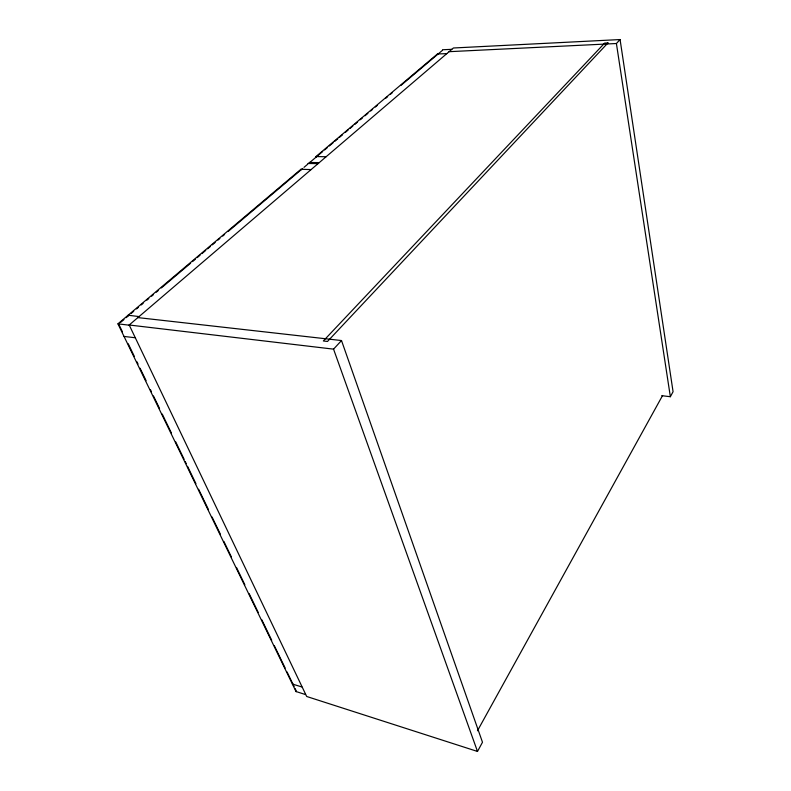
<?xml version="1.0" encoding="UTF-8"?>
<svg xmlns="http://www.w3.org/2000/svg" width="791" height="791" viewBox="0 0 791 791"><rect width="100%" height="100%" fill="white"/><g stroke="black" fill="none" stroke-linecap="round" stroke-linejoin="round"><path stroke-width="1.19" d="M451.78 49.329L442.495 49.754M318.022 163.608L307.877 163.49M296.081 691.542L305.514 694.567M301.025 169.867L300.926 169.294L311.051 169.571M437.512 54.5L437.472 53.966L446.747 53.63M661.77 395.678L670.353 396.726L673.072 391.713L620.075 39.55L453.401 47.994L129.2 325.002L306.69 696.485L477.497 751.45L482.49 742.255L341.504 340.545L137.871 317.596M477.467 730.785L662.581 395.51M292.67 683.562L292.423 684.067L301.875 686.944M437.433 53.986L315.975 156.559L316.113 157.122M129.2 325.002L333.555 349.147L341.504 340.545M449.08 51.682L616.407 43.515L620.075 39.55M300.887 169.314L117.928 323.835L296.101 691.7M120.43 322.53L123.95 319.564M126.194 317.656L128.073 316.064M130.901 313.681L133.719 311.298M136.546 308.915L138.425 307.323M141.243 304.93L143.131 303.349M146.889 300.165L148.777 298.573M151.595 296.19L153.474 294.598M156.302 292.215L158.18 290.623M161.374 287.924L190.621 263.195M192.51 261.603L195.337 259.211M197.226 257.609L200.054 255.216M201.942 253.624L205.719 250.431M207.608 248.839L210.436 246.446M212.324 244.854L215.152 242.461M217.99 240.069L219.878 238.467M222.706 236.074L224.595 234.482M228.372 231.288L230.25 229.697M230.616 229.39L302.706 168.453M303.991 167.366L307.748 164.182M309.508 162.699L322.698 151.546M324.577 149.964L327.415 147.571M329.283 145.979L333.07 142.785M334.929 141.213L337.777 138.801M339.636 137.229L342.493 134.826M345.281 132.463L348.109 130.07M349.988 128.478L352.855 126.056M354.694 124.503L357.572 122.071M360.34 119.728L362.278 118.096M365.046 115.753L367.874 113.37M370.692 110.977L372.581 109.385M375.399 107.003L377.356 105.351M385.751 98.252L387.63 96.66M390.457 94.277L392.336 92.685M400.81 85.527L442.387 50.387M134.945 337.717L124.068 336.452M315.975 156.559L326.06 156.747M128.943 325.15L118.007 323.855M319.208 162.59L309.073 162.481M138.998 316.558L128.102 315.233L128.34 315.846M118.67 324.023L122.437 331.805M128.231 343.769L134.272 356.257M136.962 361.813L138.039 364.038M140.047 368.201L146.108 380.708M150.409 389.607L151.486 391.832M153.484 395.965L159.555 408.502M162.244 414.059L164.933 419.616M165.309 420.397L171.39 432.964M175.691 441.853L178.38 447.409M178.746 448.151L184.115 459.255M185.193 461.479L186.271 463.704M187.526 466.304L195.941 483.687M198.63 489.243L203.673 499.655M203.999 500.347L208.508 509.661M212.057 516.998L220.343 534.123M223.883 541.43L231.407 556.973M236.479 567.463L244.844 584.737M249.135 593.616L258.271 612.501M261.772 619.719L271.709 640.255M274.398 645.812L281.378 660.248M281.675 660.841L285.146 668.019M287.054 671.964L294.044 686.41M295.122 688.635L296.2 690.859M333.555 349.147L477.497 751.45M616.407 43.515L670.353 396.726M607.963 42.922L327.504 341.455L323.341 340.97L604.65 43.09L607.963 42.922"/></g></svg>
